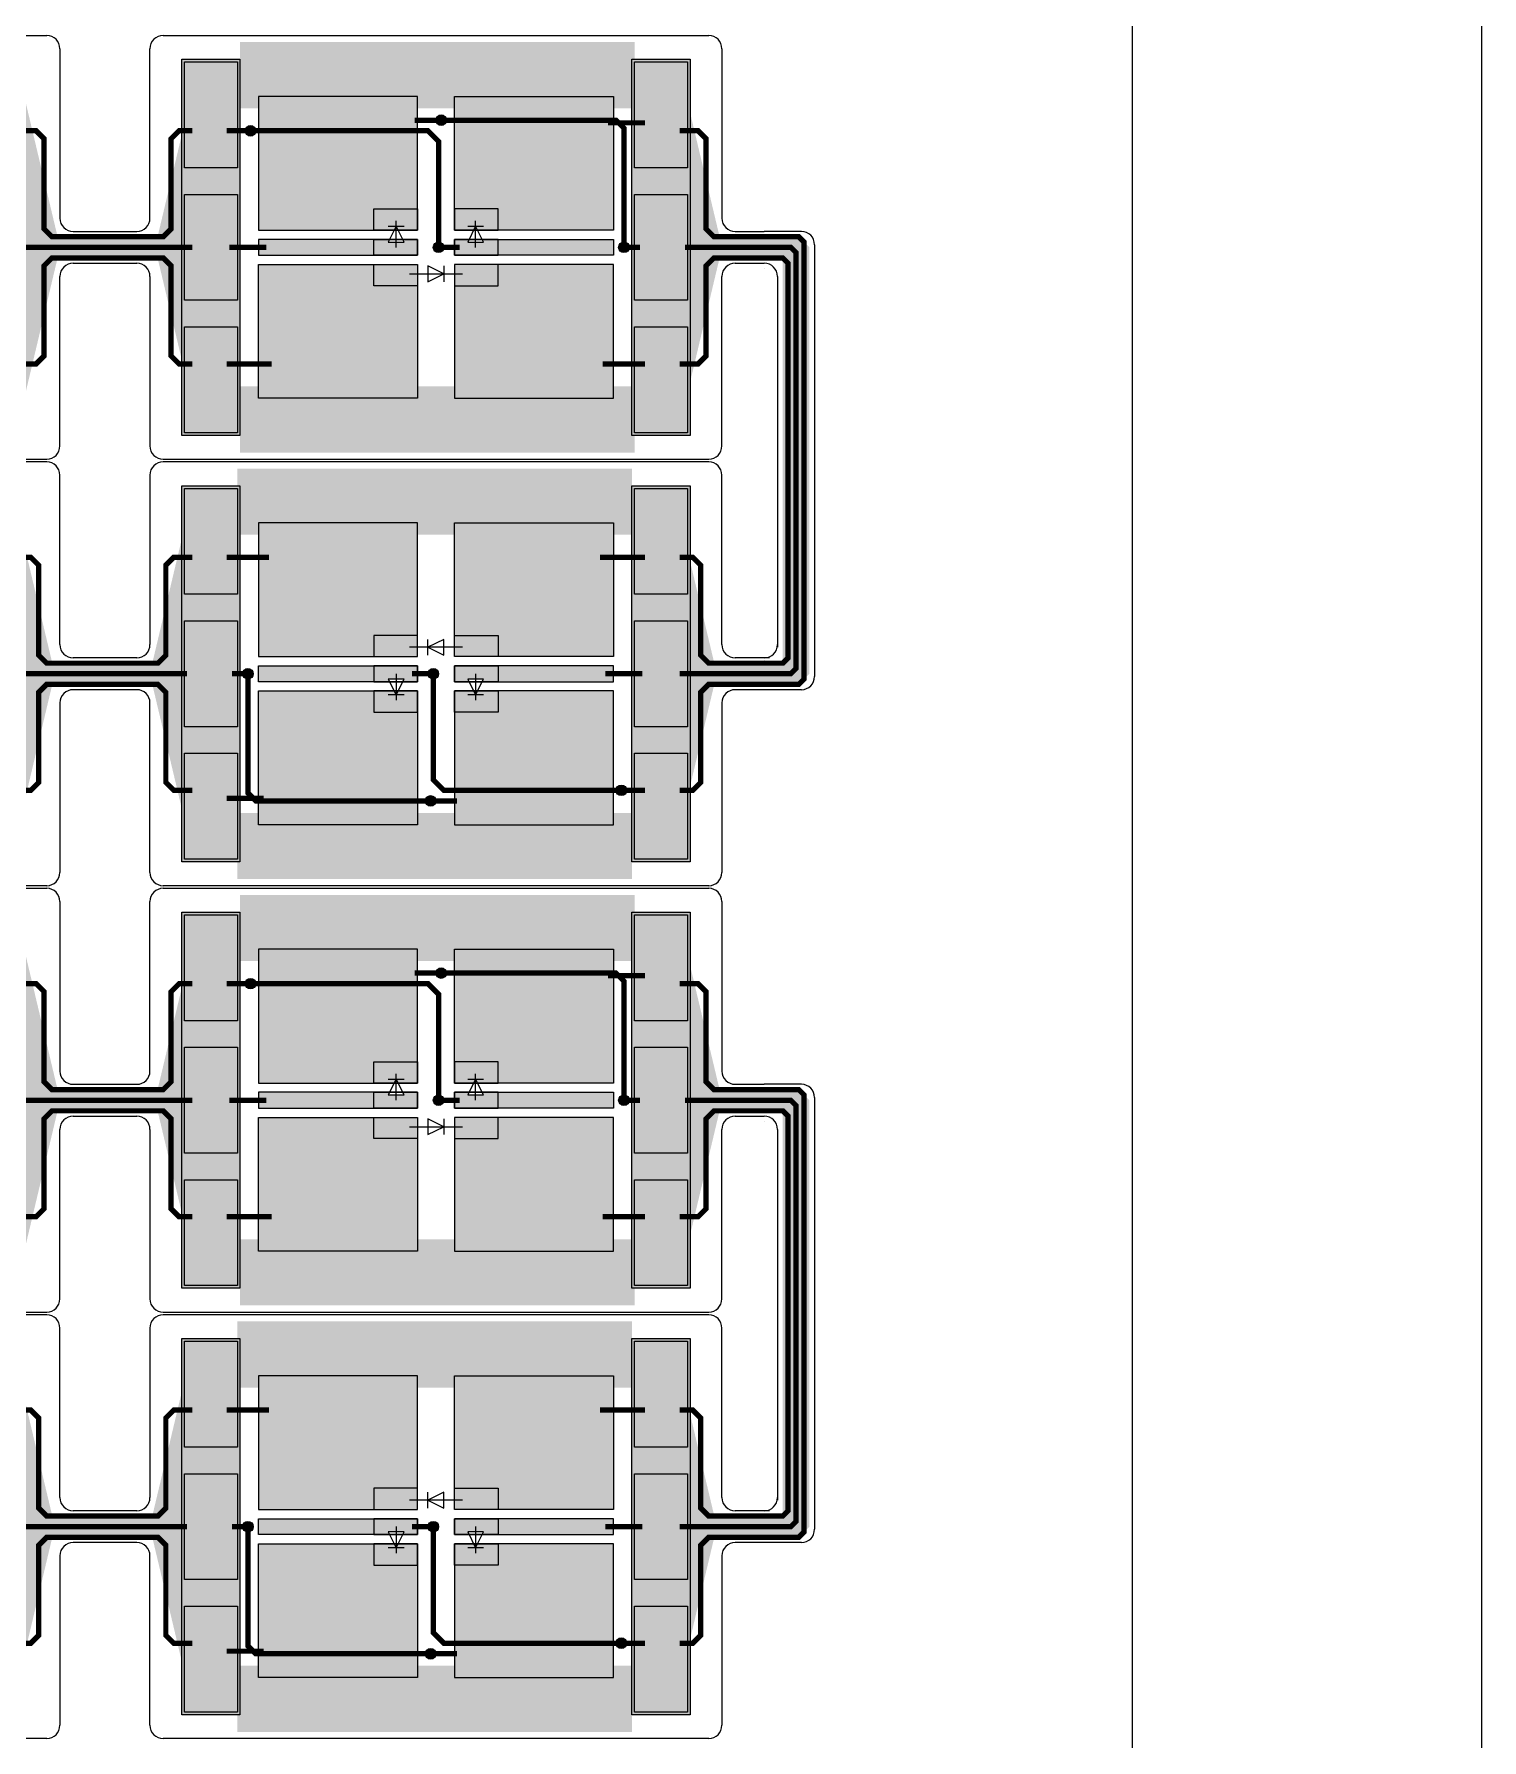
# Model space of a CAD drawing. Extents: x 1822 to 2392, y 725 to 1125.
# Drawn here: x 2337.5 to 2392.2, y 933.8 to 998.2 of the extents above; entities that cross this region are included whole.
import ezdxf

# ---------------------------------------------------------------- set-up
doc = ezdxf.new("R2010")
doc.units = 0
doc.header["$LTSCALE"] = 0.2
doc.layers.get('0').update_dxf_attribs({"linetype": 'CONTINUOUS'})
for name, color, linetype in [('BS', 1, 'CONTINUOUS'), ('Durchsteiger', 3, 'CONTINUOUS'), ('LED', 7, 'CONTINUOUS'), ('LS', 5, 'CONTINUOUS'), ('Rand', 6, 'CONTINUOUS')]:
    doc.layers.add(name, color=color, linetype=linetype)

# ---------------------------------------------------------------- blocks, each defined once
blk = doc.blocks.new('A2Q')
blk.add_lwpolyline([(0, 0), (570, 0), (570, 400), (0, 400)], close=True)

msp = doc.modelspace()

# ---------------------------------------------------------------- hatches: boundary and pattern name
at = {"layer": 'BS'}
h = msp.add_hatch(color=256, dxfattribs=at)
h.paths.add_polyline_path([(2345.2, 997.1), (2343.2, 997.1), (2343.2, 993.1), (2345.2, 993.1)])
h.paths.add_polyline_path([(2345.2, 992.1), (2343.2, 992.1), (2343.2, 988.1), (2345.2, 988.1)])
h.paths.add_polyline_path([(2345.2, 987.1), (2343.2, 987.1), (2343.2, 983.1), (2345.2, 983.1)])
h = msp.add_hatch(color=256, dxfattribs=at)
h.paths.add_polyline_path([(2362.2, 997.1), (2360.2, 997.1), (2360.2, 993.1), (2362.2, 993.1)])
h.paths.add_polyline_path([(2362.2, 992.1), (2360.2, 992.1), (2360.2, 988.1), (2362.2, 988.1)])
h.paths.add_polyline_path([(2362.2, 987.1), (2360.2, 987.1), (2360.2, 983.1), (2362.2, 983.1)])
h = msp.add_hatch(color=256, dxfattribs=at)
h.paths.add_polyline_path([(2346, 995.8), (2346, 990.75), (2350.35, 990.75), (2350.35, 991.55), (2352, 991.55), (2352, 995.8)])
h.paths.add_polyline_path([(2346, 990.4), (2346, 989.8), (2350.35, 989.8), (2350.35, 990.4)])
h.paths.add_polyline_path([(2346, 989.45), (2346, 984.4), (2352, 984.4), (2352, 988.65), (2350.35, 988.65), (2350.35, 989.45)])
h.paths.add_polyline_path([(2355.05, 989.45), (2355.05, 988.65), (2353.4, 988.65), (2353.4, 984.4), (2359.4, 984.4), (2359.4, 989.45)])
h.paths.add_polyline_path([(2355.05, 990.4), (2355.05, 989.8), (2359.4, 989.8), (2359.4, 990.4)])
h.paths.add_polyline_path([(2353.4, 995.8), (2353.4, 991.55), (2355.05, 991.55), (2355.05, 990.75), (2359.4, 990.75), (2359.4, 995.8)])
h.paths.add_polyline_path([(2353.4, 991.55), (2353.4, 990.75), (2354.125, 990.75), (2354.2, 990.9), (2354.275, 990.75), (2355.05, 990.75), (2355.05, 991.55)], flags=17)
h.paths.add_polyline_path([(2353.4, 990.4), (2353.4, 989.8), (2355.05, 989.8), (2355.05, 990.4), (2354.45, 990.4), (2354.5, 990.3), (2353.9, 990.3), (2353.95, 990.4)])
h.paths.add_polyline_path([(2353.4, 989.45), (2353.4, 988.65), (2355.05, 988.65), (2355.05, 989.45)], flags=17)
h.paths.add_polyline_path([(2350.35, 989.45), (2350.35, 988.65), (2352, 988.65), (2352, 989.45)], flags=16)
h.paths.add_polyline_path([(2350.35, 990.4), (2350.35, 989.8), (2352, 989.8), (2352, 990.4), (2351.45, 990.4), (2351.5, 990.3), (2350.9, 990.3), (2350.95, 990.4)])
h.paths.add_polyline_path([(2350.35, 991.55), (2350.35, 990.75), (2351.125, 990.75), (2351.2, 990.9), (2351.275, 990.75), (2352, 990.75), (2352, 991.55)], flags=17)
h = msp.add_hatch(color=256, dxfattribs=at)
h.paths.add_polyline_path([(2343.2, 967), (2345.2, 967), (2345.2, 971), (2343.2, 971)])
h.paths.add_polyline_path([(2343.2, 972), (2345.2, 972), (2345.2, 976), (2343.2, 976)])
h.paths.add_polyline_path([(2343.2, 977), (2345.2, 977), (2345.2, 981), (2343.2, 981)])
h = msp.add_hatch(color=256, dxfattribs=at)
h.paths.add_polyline_path([(2360.2, 967), (2362.2, 967), (2362.2, 971), (2360.2, 971)])
h.paths.add_polyline_path([(2360.2, 972), (2362.2, 972), (2362.2, 976), (2360.2, 976)])
h.paths.add_polyline_path([(2360.2, 977), (2362.2, 977), (2362.2, 981), (2360.2, 981)])
h = msp.add_hatch(color=256, dxfattribs=at)
h.paths.add_polyline_path([(2359.4, 968.3), (2359.4, 973.35), (2355.05, 973.35), (2355.05, 972.55), (2353.4, 972.55), (2353.4, 968.3)])
h.paths.add_polyline_path([(2359.4, 973.7), (2359.4, 974.3), (2355.05, 974.3), (2355.05, 973.7)])
h.paths.add_polyline_path([(2359.4, 974.65), (2359.4, 979.7), (2353.4, 979.7), (2353.4, 975.45), (2355.05, 975.45), (2355.05, 974.65)])
h.paths.add_polyline_path([(2350.35, 974.65), (2350.35, 975.45), (2352, 975.45), (2352, 979.7), (2346, 979.7), (2346, 974.65)])
h.paths.add_polyline_path([(2350.35, 973.7), (2350.35, 974.3), (2346, 974.3), (2346, 973.7)])
h.paths.add_polyline_path([(2352, 968.3), (2352, 972.55), (2350.35, 972.55), (2350.35, 973.35), (2346, 973.35), (2346, 968.3)])
h.paths.add_polyline_path([(2352, 972.55), (2352, 973.35), (2351.275, 973.35), (2351.2, 973.2), (2351.125, 973.35), (2350.35, 973.35), (2350.35, 972.55)], flags=17)
h.paths.add_polyline_path([(2352, 973.7), (2352, 974.3), (2350.35, 974.3), (2350.35, 973.7), (2350.95, 973.7), (2350.9, 973.8), (2351.5, 973.8), (2351.45, 973.7)])
h.paths.add_polyline_path([(2352, 974.65), (2352, 975.45), (2350.35, 975.45), (2350.35, 974.65)], flags=17)
h.paths.add_polyline_path([(2355.05, 974.65), (2355.05, 975.45), (2353.4, 975.45), (2353.4, 974.65)], flags=16)
h.paths.add_polyline_path([(2355.05, 973.7), (2355.05, 974.3), (2353.4, 974.3), (2353.4, 973.7), (2353.95, 973.7), (2353.9, 973.8), (2354.5, 973.8), (2354.45, 973.7)])
h.paths.add_polyline_path([(2355.05, 972.55), (2355.05, 973.35), (2354.275, 973.35), (2354.2, 973.2), (2354.125, 973.35), (2353.4, 973.35), (2353.4, 972.55)], flags=17)
h = msp.add_hatch(color=256, dxfattribs=at)
h.paths.add_polyline_path([(2345.2, 964.9), (2343.2, 964.9), (2343.2, 960.9), (2345.2, 960.9)])
h.paths.add_polyline_path([(2345.2, 959.9), (2343.2, 959.9), (2343.2, 955.9), (2345.2, 955.9)])
h.paths.add_polyline_path([(2345.2, 954.9), (2343.2, 954.9), (2343.2, 950.9), (2345.2, 950.9)])
h = msp.add_hatch(color=256, dxfattribs=at)
h.paths.add_polyline_path([(2362.2, 964.9), (2360.2, 964.9), (2360.2, 960.9), (2362.2, 960.9)])
h.paths.add_polyline_path([(2362.2, 959.9), (2360.2, 959.9), (2360.2, 955.9), (2362.2, 955.9)])
h.paths.add_polyline_path([(2362.2, 954.9), (2360.2, 954.9), (2360.2, 950.9), (2362.2, 950.9)])
h = msp.add_hatch(color=256, dxfattribs=at)
h.paths.add_polyline_path([(2346, 963.6), (2346, 958.55), (2350.35, 958.55), (2350.35, 959.35), (2352, 959.35), (2352, 963.6)])
h.paths.add_polyline_path([(2346, 958.2), (2346, 957.6), (2350.35, 957.6), (2350.35, 958.2)])
h.paths.add_polyline_path([(2346, 957.25), (2346, 952.2), (2352, 952.2), (2352, 956.45), (2350.35, 956.45), (2350.35, 957.25)])
h.paths.add_polyline_path([(2355.05, 957.25), (2355.05, 956.45), (2353.4, 956.45), (2353.4, 952.2), (2359.4, 952.2), (2359.4, 957.25)])
h.paths.add_polyline_path([(2355.05, 958.2), (2355.05, 957.6), (2359.4, 957.6), (2359.4, 958.2)])
h.paths.add_polyline_path([(2353.4, 963.6), (2353.4, 959.35), (2355.05, 959.35), (2355.05, 958.55), (2359.4, 958.55), (2359.4, 963.6)])
h.paths.add_polyline_path([(2353.4, 959.35), (2353.4, 958.55), (2354.125, 958.55), (2354.2, 958.7), (2354.275, 958.55), (2355.05, 958.55), (2355.05, 959.35)], flags=17)
h.paths.add_polyline_path([(2353.4, 958.2), (2353.4, 957.6), (2355.05, 957.6), (2355.05, 958.2), (2354.45, 958.2), (2354.5, 958.1), (2353.9, 958.1), (2353.95, 958.2)])
h.paths.add_polyline_path([(2353.4, 957.25), (2353.4, 956.45), (2355.05, 956.45), (2355.05, 957.25)], flags=17)
h.paths.add_polyline_path([(2350.35, 957.25), (2350.35, 956.45), (2352, 956.45), (2352, 957.25)], flags=16)
h.paths.add_polyline_path([(2350.35, 958.2), (2350.35, 957.6), (2352, 957.6), (2352, 958.2), (2351.45, 958.2), (2351.5, 958.1), (2350.9, 958.1), (2350.95, 958.2)])
h.paths.add_polyline_path([(2350.35, 959.35), (2350.35, 958.55), (2351.125, 958.55), (2351.2, 958.7), (2351.275, 958.55), (2352, 958.55), (2352, 959.35)], flags=17)
h = msp.add_hatch(color=256, dxfattribs=at)
h.paths.add_polyline_path([(2343.2, 934.8), (2345.2, 934.8), (2345.2, 938.8), (2343.2, 938.8)])
h.paths.add_polyline_path([(2343.2, 939.8), (2345.2, 939.8), (2345.2, 943.8), (2343.2, 943.8)])
h.paths.add_polyline_path([(2343.2, 944.8), (2345.2, 944.8), (2345.2, 948.8), (2343.2, 948.8)])
h = msp.add_hatch(color=256, dxfattribs=at)
h.paths.add_polyline_path([(2360.2, 934.8), (2362.2, 934.8), (2362.2, 938.8), (2360.2, 938.8)])
h.paths.add_polyline_path([(2360.2, 939.8), (2362.2, 939.8), (2362.2, 943.8), (2360.2, 943.8)])
h.paths.add_polyline_path([(2360.2, 944.8), (2362.2, 944.8), (2362.2, 948.8), (2360.2, 948.8)])
h = msp.add_hatch(color=256, dxfattribs=at)
h.paths.add_polyline_path([(2359.4, 936.1), (2359.4, 941.15), (2355.05, 941.15), (2355.05, 940.35), (2353.4, 940.35), (2353.4, 936.1)])
h.paths.add_polyline_path([(2359.4, 941.5), (2359.4, 942.1), (2355.05, 942.1), (2355.05, 941.5)])
h.paths.add_polyline_path([(2359.4, 942.45), (2359.4, 947.5), (2353.4, 947.5), (2353.4, 943.25), (2355.05, 943.25), (2355.05, 942.45)])
h.paths.add_polyline_path([(2350.35, 942.45), (2350.35, 943.25), (2352, 943.25), (2352, 947.5), (2346, 947.5), (2346, 942.45)])
h.paths.add_polyline_path([(2350.35, 941.5), (2350.35, 942.1), (2346, 942.1), (2346, 941.5)])
h.paths.add_polyline_path([(2352, 936.1), (2352, 940.35), (2350.35, 940.35), (2350.35, 941.15), (2346, 941.15), (2346, 936.1)])
h.paths.add_polyline_path([(2352, 940.35), (2352, 941.15), (2351.275, 941.15), (2351.2, 941), (2351.125, 941.15), (2350.35, 941.15), (2350.35, 940.35)], flags=17)
h.paths.add_polyline_path([(2352, 941.5), (2352, 942.1), (2350.35, 942.1), (2350.35, 941.5), (2350.95, 941.5), (2350.9, 941.6), (2351.5, 941.6), (2351.45, 941.5)])
h.paths.add_polyline_path([(2352, 942.45), (2352, 943.25), (2350.35, 943.25), (2350.35, 942.45)], flags=17)
h.paths.add_polyline_path([(2355.05, 942.45), (2355.05, 943.25), (2353.4, 943.25), (2353.4, 942.45)], flags=16)
h.paths.add_polyline_path([(2355.05, 941.5), (2355.05, 942.1), (2353.4, 942.1), (2353.4, 941.5), (2353.95, 941.5), (2353.9, 941.6), (2354.5, 941.6), (2354.45, 941.5)])
h.paths.add_polyline_path([(2355.05, 940.35), (2355.05, 941.15), (2354.275, 941.15), (2354.2, 941), (2354.125, 941.15), (2353.4, 941.15), (2353.4, 940.35)], flags=17)
at = {"layer": 'Durchsteiger'}
for points in [[(2352.9, 995.1, 1), (2352.9, 994.7, 1)], [(2345.7, 994.7, 1), (2345.7, 994.3, 1)], [(2352.8, 990.3, 1), (2352.8, 989.9, 1)], [(2359.8, 990.3, 1), (2359.8, 989.9, 1)], [(2345.6, 973.8, 1), (2345.6, 974.2, 1)], [(2352.6, 973.8, 1), (2352.6, 974.2, 1)], [(2352.5, 969, 1), (2352.5, 969.4, 1)], [(2359.7, 969.4, 1), (2359.7, 969.8, 1)], [(2352.9, 962.9, 1), (2352.9, 962.5, 1)], [(2345.7, 962.5, 1), (2345.7, 962.1, 1)], [(2352.8, 958.1, 1), (2352.8, 957.7, 1)], [(2359.8, 958.1, 1), (2359.8, 957.7, 1)], [(2345.6, 941.6, 1), (2345.6, 942, 1)], [(2352.6, 941.6, 1), (2352.6, 942, 1)], [(2352.5, 936.8, 1), (2352.5, 937.2, 1)], [(2359.7, 937.2, 1), (2359.7, 937.6, 1)]]:
    msp.add_hatch(color=256, dxfattribs=at).paths.add_polyline_path(points)
at = {"layer": 'LS'}
for points in [[(2345.3, 997.2), (2343.1, 997.2), (2343.1, 983), (2345.3, 983)], [(2362.3, 997.2), (2360.1, 997.2), (2360.1, 983), (2362.3, 983)], [(2345.3, 981.1), (2343.1, 981.1), (2343.1, 966.9), (2345.3, 966.9)], [(2362.3, 981.1), (2360.1, 981.1), (2360.1, 966.9), (2362.3, 966.9)], [(2345.3, 965), (2343.1, 965), (2343.1, 950.8), (2345.3, 950.8)], [(2362.3, 965), (2360.1, 965), (2360.1, 950.8), (2362.3, 950.8)], [(2345.3, 948.9), (2343.1, 948.9), (2343.1, 934.7), (2345.3, 934.7)], [(2362.3, 948.9), (2360.1, 948.9), (2360.1, 934.7), (2362.3, 934.7)]]:
    msp.add_hatch(color=256, dxfattribs=at).paths.add_polyline_path(points)

# ---------------------------------------------------------------- linework, layer by layer
at = {"layer": 'BS'}
for p, q in [((2352.6, 990.1), (2352.8, 990.1)), ((2352.7, 990), (2352.7, 990.2)), ((2352.8, 974), (2352.6, 974)), ((2352.7, 974.1), (2352.7, 973.9)), ((2352.6, 957.9), (2352.8, 957.9)), ((2352.7, 957.8), (2352.7, 958)), ((2352.8, 941.8), (2352.6, 941.8)), ((2352.7, 941.9), (2352.7, 941.7))]:
    msp.add_line(p, q, dxfattribs=at)
for points in [[(2343.2, 993.1), (2343.2, 997.1), (2345.2, 997.1), (2345.2, 993.1)], [(2360.2, 993.1), (2360.2, 997.1), (2362.2, 997.1), (2362.2, 993.1)], [(2352, 990.75), (2352, 995.8), (2346, 995.8), (2346, 990.75)], [(2353.4, 990.75), (2353.4, 995.8), (2359.4, 995.8), (2359.4, 990.75)], [(2343.2, 988.1), (2343.2, 992.1), (2345.2, 992.1), (2345.2, 988.1)], [(2360.2, 988.1), (2360.2, 992.1), (2362.2, 992.1), (2362.2, 988.1)], [(2350.35, 990.75), (2350.35, 991.55), (2352, 991.55), (2352, 990.75)], [(2355.05, 990.75), (2355.05, 991.55), (2353.4, 991.55), (2353.4, 990.75)], [(2352, 989.8), (2352, 990.4), (2346, 990.4), (2346, 989.8)], [(2350.35, 989.8), (2350.35, 990.4), (2352, 990.4), (2352, 989.8)], [(2355.05, 989.8), (2355.05, 990.4), (2353.4, 990.4), (2353.4, 989.8)], [(2353.4, 989.8), (2353.4, 990.4), (2359.4, 990.4), (2359.4, 989.8)], [(2352, 989.45), (2352, 984.4), (2346, 984.4), (2346, 989.45)], [(2350.35, 988.65), (2350.35, 989.45), (2352, 989.45), (2352, 988.65)], [(2355.05, 988.65), (2355.05, 989.45), (2353.4, 989.45), (2353.4, 988.65)], [(2353.4, 989.45), (2353.4, 984.4), (2359.4, 984.4), (2359.4, 989.45)], [(2343.2, 983.1), (2343.2, 987.1), (2345.2, 987.1), (2345.2, 983.1)], [(2360.2, 983.1), (2360.2, 987.1), (2362.2, 987.1), (2362.2, 983.1)], [(2345.2, 981), (2345.2, 977), (2343.2, 977), (2343.2, 981)], [(2362.2, 981), (2362.2, 977), (2360.2, 977), (2360.2, 981)], [(2352, 974.65), (2352, 979.7), (2346, 979.7), (2346, 974.65)], [(2353.4, 974.65), (2353.4, 979.7), (2359.4, 979.7), (2359.4, 974.65)], [(2345.2, 976), (2345.2, 972), (2343.2, 972), (2343.2, 976)], [(2362.2, 976), (2362.2, 972), (2360.2, 972), (2360.2, 976)], [(2350.35, 975.45), (2350.35, 974.65), (2352, 974.65), (2352, 975.45)], [(2355.05, 975.45), (2355.05, 974.65), (2353.4, 974.65), (2353.4, 975.45)], [(2352, 974.3), (2352, 973.7), (2346, 973.7), (2346, 974.3)], [(2350.35, 974.3), (2350.35, 973.7), (2352, 973.7), (2352, 974.3)], [(2355.05, 974.3), (2355.05, 973.7), (2353.4, 973.7), (2353.4, 974.3)], [(2353.4, 974.3), (2353.4, 973.7), (2359.4, 973.7), (2359.4, 974.3)], [(2352, 973.35), (2352, 968.3), (2346, 968.3), (2346, 973.35)], [(2350.35, 973.35), (2350.35, 972.55), (2352, 972.55), (2352, 973.35)], [(2355.05, 973.35), (2355.05, 972.55), (2353.4, 972.55), (2353.4, 973.35)], [(2353.4, 973.35), (2353.4, 968.3), (2359.4, 968.3), (2359.4, 973.35)], [(2345.2, 971), (2345.2, 967), (2343.2, 967), (2343.2, 971)], [(2362.2, 971), (2362.2, 967), (2360.2, 967), (2360.2, 971)], [(2343.2, 960.9), (2343.2, 964.9), (2345.2, 964.9), (2345.2, 960.9)], [(2360.2, 960.9), (2360.2, 964.9), (2362.2, 964.9), (2362.2, 960.9)], [(2352, 958.55), (2352, 963.6), (2346, 963.6), (2346, 958.55)], [(2353.4, 958.55), (2353.4, 963.6), (2359.4, 963.6), (2359.4, 958.55)], [(2343.2, 955.9), (2343.2, 959.9), (2345.2, 959.9), (2345.2, 955.9)], [(2360.2, 955.9), (2360.2, 959.9), (2362.2, 959.9), (2362.2, 955.9)], [(2350.35, 958.55), (2350.35, 959.35), (2352, 959.35), (2352, 958.55)], [(2355.05, 958.55), (2355.05, 959.35), (2353.4, 959.35), (2353.4, 958.55)], [(2352, 957.6), (2352, 958.2), (2346, 958.2), (2346, 957.6)], [(2350.35, 957.6), (2350.35, 958.2), (2352, 958.2), (2352, 957.6)], [(2355.05, 957.6), (2355.05, 958.2), (2353.4, 958.2), (2353.4, 957.6)], [(2353.4, 957.6), (2353.4, 958.2), (2359.4, 958.2), (2359.4, 957.6)], [(2352, 957.25), (2352, 952.2), (2346, 952.2), (2346, 957.25)], [(2350.35, 956.45), (2350.35, 957.25), (2352, 957.25), (2352, 956.45)], [(2355.05, 956.45), (2355.05, 957.25), (2353.4, 957.25), (2353.4, 956.45)], [(2353.4, 957.25), (2353.4, 952.2), (2359.4, 952.2), (2359.4, 957.25)], [(2343.2, 950.9), (2343.2, 954.9), (2345.2, 954.9), (2345.2, 950.9)], [(2360.2, 950.9), (2360.2, 954.9), (2362.2, 954.9), (2362.2, 950.9)], [(2345.2, 948.8), (2345.2, 944.8), (2343.2, 944.8), (2343.2, 948.8)], [(2362.2, 948.8), (2362.2, 944.8), (2360.2, 944.8), (2360.2, 948.8)], [(2352, 942.45), (2352, 947.5), (2346, 947.5), (2346, 942.45)], [(2353.4, 942.45), (2353.4, 947.5), (2359.4, 947.5), (2359.4, 942.45)], [(2345.2, 943.8), (2345.2, 939.8), (2343.2, 939.8), (2343.2, 943.8)], [(2362.2, 943.8), (2362.2, 939.8), (2360.2, 939.8), (2360.2, 943.8)], [(2350.35, 943.25), (2350.35, 942.45), (2352, 942.45), (2352, 943.25)], [(2355.05, 943.25), (2355.05, 942.45), (2353.4, 942.45), (2353.4, 943.25)], [(2352, 942.1), (2352, 941.5), (2346, 941.5), (2346, 942.1)], [(2350.35, 942.1), (2350.35, 941.5), (2352, 941.5), (2352, 942.1)], [(2355.05, 942.1), (2355.05, 941.5), (2353.4, 941.5), (2353.4, 942.1)], [(2353.4, 942.1), (2353.4, 941.5), (2359.4, 941.5), (2359.4, 942.1)], [(2352, 941.15), (2352, 936.1), (2346, 936.1), (2346, 941.15)], [(2350.35, 941.15), (2350.35, 940.35), (2352, 940.35), (2352, 941.15)], [(2355.05, 941.15), (2355.05, 940.35), (2353.4, 940.35), (2353.4, 941.15)], [(2353.4, 941.15), (2353.4, 936.1), (2359.4, 936.1), (2359.4, 941.15)], [(2345.2, 938.8), (2345.2, 934.8), (2343.2, 934.8), (2343.2, 938.8)], [(2362.2, 938.8), (2362.2, 934.8), (2360.2, 934.8), (2360.2, 938.8)]]:
    msp.add_lwpolyline(points, close=True, dxfattribs=at)
at = {"layer": 'BS', "const_width": 0.2}
for points in [[(2351.9, 994.9), (2352.8, 994.9)], [(2336.9, 994.5), (2337.6, 994.5), (2337.9, 994.2), (2337.9, 990.8), (2338.2, 990.5), (2340.1, 990.5)], [(2340.1, 990.5), (2342.4, 990.5), (2342.7, 990.8), (2342.7, 994.2), (2343, 994.5), (2343.5, 994.5)], [(2345.6, 994.5), (2344.8, 994.5)], [(2359.2, 994.8), (2360.6, 994.8)], [(2361.9, 994.5), (2362.6, 994.5), (2362.9, 994.2), (2362.9, 990.8), (2363.2, 990.5), (2365.1, 990.5)], [(2365.1, 990.5), (2366.4, 990.5), (2366.6, 990.3), (2366.6, 973.8), (2366.4, 973.6), (2365.1, 973.6)], [(2337.1, 990.1), (2340.1, 990.1)], [(2340.1, 990.1), (2343.5, 990.1)], [(2344.9, 990.1), (2346.3, 990.1)], [(2352.9, 990.1), (2353.6, 990.1)], [(2359.9, 990.1), (2360.4, 990.1)], [(2362.1, 990.1), (2365.1, 990.1)], [(2365.1, 990.1), (2366.1, 990.1), (2366.3, 989.9), (2366.3, 974.2), (2366.1, 974), (2365.1, 974)], [(2336.9, 985.7), (2337.6, 985.7), (2337.9, 986), (2337.9, 989.4), (2338.2, 989.7), (2340.1, 989.7)], [(2340.1, 989.7), (2342.4, 989.7), (2342.7, 989.4), (2342.7, 986), (2343, 985.7), (2343.5, 985.7)], [(2361.9, 985.7), (2362.6, 985.7), (2362.9, 986), (2362.9, 989.4), (2363.2, 989.7), (2365.1, 989.7)], [(2365.1, 989.7), (2365.8, 989.7), (2366, 989.5), (2366, 974.6), (2365.8, 974.4), (2365.1, 974.4)], [(2344.8, 985.7), (2346.5, 985.7)], [(2359, 985.7), (2360.6, 985.7)], [(2340.3, 974.4), (2338, 974.4), (2337.7, 974.7), (2337.7, 978.1), (2337.4, 978.4), (2336.9, 978.4)], [(2343.5, 978.4), (2342.8, 978.4), (2342.5, 978.1), (2342.5, 974.7), (2342.2, 974.4), (2340.3, 974.4)], [(2346.4, 978.4), (2344.8, 978.4)], [(2360.6, 978.4), (2358.9, 978.4)], [(2365.3, 974.4), (2363, 974.4), (2362.7, 974.7), (2362.7, 978.1), (2362.4, 978.4), (2361.9, 978.4)], [(2340.3, 974), (2336.9, 974)], [(2343.3, 974), (2340.3, 974)], [(2345.5, 974), (2345, 974)], [(2352.5, 974), (2351.8, 974)], [(2360.5, 974), (2359.1, 974)], [(2365.3, 974), (2361.9, 974)], [(2340.3, 973.6), (2338, 973.6), (2337.7, 973.3), (2337.7, 969.9), (2337.4, 969.6), (2336.9, 969.6)], [(2343.5, 969.6), (2342.8, 969.6), (2342.5, 969.9), (2342.5, 973.3), (2342.2, 973.6), (2340.3, 973.6)], [(2365.3, 973.6), (2363, 973.6), (2362.7, 973.3), (2362.7, 969.9), (2362.4, 969.6), (2361.9, 969.6)], [(2346.2, 969.3), (2344.8, 969.3)], [(2353.5, 969.2), (2352.6, 969.2)], [(2359.8, 969.6), (2360.6, 969.6)], [(2351.9, 962.7), (2352.8, 962.7)], [(2336.9, 962.3), (2337.6, 962.3), (2337.9, 962), (2337.9, 958.6), (2338.2, 958.3), (2340.1, 958.3)], [(2340.1, 958.3), (2342.4, 958.3), (2342.7, 958.6), (2342.7, 962), (2343, 962.3), (2343.5, 962.3)], [(2345.6, 962.3), (2344.8, 962.3)], [(2359.2, 962.6), (2360.6, 962.6)], [(2361.9, 962.3), (2362.6, 962.3), (2362.9, 962), (2362.9, 958.6), (2363.2, 958.3), (2365.1, 958.3)], [(2365.1, 958.3), (2366.4, 958.3), (2366.6, 958.1), (2366.6, 941.6), (2366.4, 941.4), (2365.1, 941.4)], [(2337.1, 957.9), (2340.1, 957.9)], [(2340.1, 957.9), (2343.5, 957.9)], [(2344.9, 957.9), (2346.3, 957.9)], [(2352.9, 957.9), (2353.6, 957.9)], [(2359.9, 957.9), (2360.4, 957.9)], [(2362.1, 957.9), (2365.1, 957.9)], [(2365.1, 957.9), (2366.1, 957.9), (2366.3, 957.7), (2366.3, 942), (2366.1, 941.8), (2365.1, 941.8)], [(2336.9, 953.5), (2337.6, 953.5), (2337.9, 953.8), (2337.9, 957.2), (2338.2, 957.5), (2340.1, 957.5)], [(2340.1, 957.5), (2342.4, 957.5), (2342.7, 957.2), (2342.7, 953.8), (2343, 953.5), (2343.5, 953.5)], [(2361.9, 953.5), (2362.6, 953.5), (2362.9, 953.8), (2362.9, 957.2), (2363.2, 957.5), (2365.1, 957.5)], [(2365.1, 957.5), (2365.8, 957.5), (2366, 957.3), (2366, 942.4), (2365.8, 942.2), (2365.1, 942.2)], [(2344.8, 953.5), (2346.5, 953.5)], [(2359, 953.5), (2360.6, 953.5)], [(2340.3, 942.2), (2338, 942.2), (2337.7, 942.5), (2337.7, 945.9), (2337.4, 946.2), (2336.9, 946.2)], [(2343.5, 946.2), (2342.8, 946.2), (2342.5, 945.9), (2342.5, 942.5), (2342.2, 942.2), (2340.3, 942.2)], [(2346.4, 946.2), (2344.8, 946.2)], [(2360.6, 946.2), (2358.9, 946.2)], [(2365.3, 942.2), (2363, 942.2), (2362.7, 942.5), (2362.7, 945.9), (2362.4, 946.2), (2361.9, 946.2)], [(2340.3, 941.8), (2336.9, 941.8)], [(2343.3, 941.8), (2340.3, 941.8)], [(2345.5, 941.8), (2345, 941.8)], [(2352.5, 941.8), (2351.8, 941.8)], [(2360.5, 941.8), (2359.1, 941.8)], [(2365.3, 941.8), (2361.9, 941.8)], [(2340.3, 941.4), (2338, 941.4), (2337.7, 941.1), (2337.7, 937.7), (2337.4, 937.4), (2336.9, 937.4)], [(2343.5, 937.4), (2342.8, 937.4), (2342.5, 937.7), (2342.5, 941.1), (2342.2, 941.4), (2340.3, 941.4)], [(2365.3, 941.4), (2363, 941.4), (2362.7, 941.1), (2362.7, 937.7), (2362.4, 937.4), (2361.9, 937.4)], [(2346.2, 937.1), (2344.8, 937.1)], [(2353.5, 937), (2352.6, 937)], [(2359.8, 937.4), (2360.6, 937.4)]]:
    msp.add_lwpolyline(points, dxfattribs=at)
at = {"layer": 'Durchsteiger'}
for centre in [(2352.9, 994.9), (2345.7, 994.5), (2352.8, 990.1), (2359.8, 990.1), (2345.6, 974), (2352.6, 974), (2352.5, 969.2), (2359.7, 969.6), (2352.9, 962.7), (2345.7, 962.3), (2352.8, 957.9), (2359.8, 957.9), (2345.6, 941.8), (2352.6, 941.8), (2352.5, 937), (2359.7, 937.4)]:
    msp.add_circle(centre, 0.2, dxfattribs=at)
at = {"layer": 'LED'}
for p, q in [((2351.2, 990.9), (2350.9, 990.3)), ((2350.9, 990.9), (2351.5, 990.9)), ((2351.2, 990.1), (2351.2, 991.1)), ((2351.5, 990.3), (2351.2, 990.9)), ((2354.2, 990.9), (2353.9, 990.3)), ((2353.9, 990.9), (2354.5, 990.9)), ((2354.2, 990.1), (2354.2, 991.1)), ((2354.5, 990.3), (2354.2, 990.9)), ((2350.9, 990.3), (2351.5, 990.3)), ((2353.9, 990.3), (2354.5, 990.3)), ((2352.4, 989.4), (2352.4, 988.8)), ((2353, 989.1), (2352.4, 989.4)), ((2353, 989.4), (2353, 988.8)), ((2351.7, 989.1), (2353.7, 989.1)), ((2352.4, 988.8), (2353, 989.1)), ((2353, 975.3), (2352.4, 975)), ((2352.4, 974.7), (2352.4, 975.3)), ((2353, 974.7), (2353, 975.3)), ((2353.7, 975), (2351.7, 975)), ((2352.4, 975), (2353, 974.7)), ((2351.5, 973.8), (2350.9, 973.8)), ((2350.9, 973.8), (2351.2, 973.2)), ((2351.2, 974), (2351.2, 973)), ((2351.2, 973.2), (2351.5, 973.8)), ((2354.5, 973.8), (2353.9, 973.8)), ((2353.9, 973.8), (2354.2, 973.2)), ((2354.2, 974), (2354.2, 973)), ((2354.2, 973.2), (2354.5, 973.8)), ((2351.5, 973.2), (2350.9, 973.2)), ((2354.5, 973.2), (2353.9, 973.2)), ((2351.2, 958.7), (2350.9, 958.1)), ((2350.9, 958.7), (2351.5, 958.7)), ((2351.2, 957.9), (2351.2, 958.9)), ((2351.5, 958.1), (2351.2, 958.7)), ((2354.2, 958.7), (2353.9, 958.1)), ((2353.9, 958.7), (2354.5, 958.7)), ((2354.2, 957.9), (2354.2, 958.9)), ((2354.5, 958.1), (2354.2, 958.7)), ((2350.9, 958.1), (2351.5, 958.1)), ((2353.9, 958.1), (2354.5, 958.1)), ((2352.4, 957.2), (2352.4, 956.6)), ((2353, 956.9), (2352.4, 957.2)), ((2353, 957.2), (2353, 956.6)), ((2351.7, 956.9), (2353.7, 956.9)), ((2352.4, 956.6), (2353, 956.9)), ((2353, 943.1), (2352.4, 942.8)), ((2352.4, 942.5), (2352.4, 943.1)), ((2353, 942.5), (2353, 943.1)), ((2353.7, 942.8), (2351.7, 942.8)), ((2352.4, 942.8), (2353, 942.5)), ((2351.5, 941.6), (2350.9, 941.6)), ((2350.9, 941.6), (2351.2, 941)), ((2351.2, 941.8), (2351.2, 940.8)), ((2351.2, 941), (2351.5, 941.6)), ((2354.5, 941.6), (2353.9, 941.6)), ((2353.9, 941.6), (2354.2, 941)), ((2354.2, 941.8), (2354.2, 940.8)), ((2354.2, 941), (2354.5, 941.6)), ((2351.5, 941), (2350.9, 941)), ((2354.5, 941), (2353.9, 941))]:
    msp.add_line(p, q, dxfattribs=at)
at = {"layer": 'LS'}
for points in [[(2338.4, 990.1, 0.9, 11, 0), (2337.2, 990.1, 15, 15, 0)], [(2342.2, 990.1, 0.9, 11, 0), (2343.4, 990.1, 15, 15, 0)], [(2363.4, 990.1, 0.9, 11, 0), (2362.2, 990.1, 15, 15, 0)], [(2338.2, 974, 0.9, 11, 0), (2337, 974, 15, 15, 0)], [(2342, 974, 0.9, 11, 0), (2343.2, 974, 15, 15, 0)], [(2363.2, 974, 0.9, 11, 0), (2362, 974, 15, 15, 0)], [(2338.4, 957.9, 0.9, 11, 0), (2337.2, 957.9, 15, 15, 0)], [(2342.2, 957.9, 0.9, 11, 0), (2343.4, 957.9, 15, 15, 0)], [(2363.4, 957.9, 0.9, 11, 0), (2362.2, 957.9, 15, 15, 0)], [(2338.2, 941.8, 0.9, 11, 0), (2337, 941.8, 15, 15, 0)], [(2342, 941.8, 0.9, 11, 0), (2343.2, 941.8, 15, 15, 0)], [(2363.2, 941.8, 0.9, 11, 0), (2362, 941.8, 15, 15, 0)]]:
    msp.add_lwpolyline(points, format="xyseb", dxfattribs=at)
for points, const_width in [([(2345.3, 996.6), (2360.2, 996.6)], 2.5), ([(2353, 994.9), (2359.5, 994.9), (2359.8, 994.6), (2359.8, 990.4), (2359.8, 990.2)], 0.2), ([(2345.8, 994.5), (2347.9, 994.5), (2352.4, 994.5), (2352.8, 994.1), (2352.8, 990.2)], 0.2), ([(2338.4, 990.1), (2340.1, 990.1)], 0.9), ([(2340.1, 990.1), (2342.2, 990.1)], 0.9), ([(2363.4, 990.1), (2365.1, 990.1)], 0.9), ([(2365.1, 990.1), (2366.1, 990.1), (2366.3, 989.9), (2366.3, 974.2), (2366.1, 974), (2365.1, 974)], 1), ([(2345.3, 983.6), (2360.2, 983.6)], 2.5), ([(2360.1, 980.5), (2345.2, 980.5)], 2.5), ([(2340.3, 974), (2338.2, 974)], 0.9), ([(2342, 974), (2340.3, 974)], 0.9), ([(2365.3, 974), (2363.2, 974)], 0.9), ([(2352.4, 969.2), (2345.9, 969.2), (2345.6, 969.5), (2345.6, 973.7), (2345.6, 973.9)], 0.2), ([(2359.6, 969.6), (2357.5, 969.6), (2353, 969.6), (2352.6, 970), (2352.6, 973.9)], 0.2), ([(2360.1, 967.5), (2345.2, 967.5)], 2.5), ([(2345.3, 964.4), (2360.2, 964.4)], 2.5), ([(2353, 962.7), (2359.5, 962.7), (2359.8, 962.4), (2359.8, 958.2), (2359.8, 958)], 0.2), ([(2345.8, 962.3), (2347.9, 962.3), (2352.4, 962.3), (2352.8, 961.9), (2352.8, 958)], 0.2), ([(2338.4, 957.9), (2340.1, 957.9)], 0.9), ([(2340.1, 957.9), (2342.2, 957.9)], 0.9), ([(2363.4, 957.9), (2365.1, 957.9)], 0.9), ([(2365.1, 957.9), (2366.1, 957.9), (2366.3, 957.7), (2366.3, 942), (2366.1, 941.8), (2365.1, 941.8)], 1), ([(2345.3, 951.4), (2360.2, 951.4)], 2.5), ([(2360.1, 948.3), (2345.2, 948.3)], 2.5), ([(2340.3, 941.8), (2338.2, 941.8)], 0.9), ([(2342, 941.8), (2340.3, 941.8)], 0.9), ([(2365.3, 941.8), (2363.2, 941.8)], 0.9), ([(2352.4, 937), (2345.9, 937), (2345.6, 937.3), (2345.6, 941.5), (2345.6, 941.7)], 0.2), ([(2359.6, 937.4), (2357.5, 937.4), (2353, 937.4), (2352.6, 937.8), (2352.6, 941.7)], 0.2), ([(2360.1, 935.3), (2345.2, 935.3)], 2.5)]:
    msp.add_lwpolyline(points, dxfattribs=dict(at, const_width=const_width))
for points in [[(2343.1, 983), (2343.1, 997.2), (2345.3, 997.2), (2345.3, 983)], [(2360.1, 983), (2360.1, 997.2), (2362.3, 997.2), (2362.3, 983)], [(2345.3, 981.1), (2345.3, 966.9), (2343.1, 966.9), (2343.1, 981.1)], [(2362.3, 981.1), (2362.3, 966.9), (2360.1, 966.9), (2360.1, 981.1)], [(2343.1, 950.8), (2343.1, 965), (2345.3, 965), (2345.3, 950.8)], [(2360.1, 950.8), (2360.1, 965), (2362.3, 965), (2362.3, 950.8)], [(2345.3, 948.9), (2345.3, 934.7), (2343.1, 934.7), (2343.1, 948.9)], [(2362.3, 948.9), (2362.3, 934.7), (2360.1, 934.7), (2360.1, 948.9)]]:
    msp.add_lwpolyline(points, close=True, dxfattribs=at)
at = {"layer": 'Rand'}
for p, q in [((2317.4, 998.1), (2338, 998.1)), ((2338.5, 997.6), (2338.5, 991.2)), ((2341.9, 991.2), (2341.9, 997.6)), ((2342.4, 998.1), (2363, 998.1)), ((2363.5, 997.6), (2363.5, 991.2)), ((2339, 990.7), (2340.1, 990.7)), ((2339, 990.7), (2340.1, 990.7)), ((2340.1, 990.7), (2341.4, 990.7)), ((2340.1, 990.7), (2341.4, 990.7)), ((2364, 990.7), (2365.1, 990.7)), ((2364, 990.7), (2365.1, 990.7)), ((2366.5, 990.7), (2365.1, 990.7)), ((2367, 990.2), (2367, 973.9)), ((2339, 989.5), (2340.1, 989.5)), ((2339, 989.5), (2340.1, 989.5)), ((2340.1, 989.5), (2341.4, 989.5)), ((2340.1, 989.5), (2341.4, 989.5)), ((2364, 989.5), (2365.1, 989.5)), ((2364, 989.5), (2365.1, 989.5)), ((2365.1, 989.3), (2365.1, 989.3)), ((2338.5, 982.6), (2338.5, 989)), ((2341.9, 989), (2341.9, 982.6)), ((2363.5, 982.6), (2363.5, 989)), ((2365.6, 989), (2365.6, 975)), ((2317.4, 982.1), (2338, 982.1)), ((2342.4, 982.1), (2363, 982.1)), ((2338, 982), (2317.4, 982)), ((2338.5, 975.1), (2338.5, 981.5)), ((2341.9, 981.5), (2341.9, 975.1)), ((2363, 982), (2342.4, 982)), ((2363.5, 975.1), (2363.5, 981.5)), ((2340.3, 974.6), (2339, 974.6)), ((2340.3, 974.6), (2339, 974.6)), ((2341.4, 974.6), (2340.3, 974.6)), ((2341.4, 974.6), (2340.3, 974.6)), ((2365.3, 974.6), (2364, 974.6)), ((2365.3, 974.6), (2364, 974.6)), ((2365.1, 974.5), (2365.1, 974.5)), ((2340.3, 973.4), (2339, 973.4)), ((2340.3, 973.4), (2339, 973.4)), ((2341.4, 973.4), (2340.3, 973.4)), ((2341.4, 973.4), (2340.3, 973.4)), ((2365.3, 973.4), (2364, 973.4)), ((2365.3, 973.4), (2364, 973.4)), ((2366.5, 973.4), (2365.1, 973.4)), ((2338.5, 972.9), (2338.5, 966.5)), ((2341.9, 966.5), (2341.9, 972.9)), ((2363.5, 972.9), (2363.5, 966.5)), ((2338, 966), (2317.4, 966)), ((2363, 966), (2342.4, 966)), ((2317.4, 965.9), (2338, 965.9)), ((2338.5, 965.4), (2338.5, 959)), ((2341.9, 959), (2341.9, 965.4)), ((2342.4, 965.9), (2363, 965.9)), ((2363.5, 965.4), (2363.5, 959)), ((2339, 958.5), (2340.1, 958.5)), ((2339, 958.5), (2340.1, 958.5)), ((2340.1, 958.5), (2341.4, 958.5)), ((2340.1, 958.5), (2341.4, 958.5)), ((2364, 958.5), (2365.1, 958.5)), ((2364, 958.5), (2365.1, 958.5)), ((2366.5, 958.5), (2365.1, 958.5)), ((2367, 958), (2367, 941.7)), ((2339, 957.3), (2340.1, 957.3)), ((2339, 957.3), (2340.1, 957.3)), ((2340.1, 957.3), (2341.4, 957.3)), ((2340.1, 957.3), (2341.4, 957.3)), ((2364, 957.3), (2365.1, 957.3)), ((2364, 957.3), (2365.1, 957.3)), ((2365.1, 957.1), (2365.1, 957.1)), ((2338.5, 950.4), (2338.5, 956.8)), ((2341.9, 956.8), (2341.9, 950.4)), ((2363.5, 950.4), (2363.5, 956.8)), ((2365.6, 956.8), (2365.6, 942.8)), ((2317.4, 949.9), (2338, 949.9)), ((2342.4, 949.9), (2363, 949.9)), ((2338, 949.8), (2317.4, 949.8)), ((2338.5, 942.9), (2338.5, 949.3)), ((2341.9, 949.3), (2341.9, 942.9)), ((2363, 949.8), (2342.4, 949.8)), ((2363.5, 942.9), (2363.5, 949.3)), ((2340.3, 942.4), (2339, 942.4)), ((2340.3, 942.4), (2339, 942.4)), ((2341.4, 942.4), (2340.3, 942.4)), ((2341.4, 942.4), (2340.3, 942.4)), ((2365.3, 942.4), (2364, 942.4)), ((2365.3, 942.4), (2364, 942.4)), ((2365.1, 942.3), (2365.1, 942.3)), ((2340.3, 941.2), (2339, 941.2)), ((2340.3, 941.2), (2339, 941.2)), ((2341.4, 941.2), (2340.3, 941.2)), ((2341.4, 941.2), (2340.3, 941.2)), ((2365.3, 941.2), (2364, 941.2)), ((2365.3, 941.2), (2364, 941.2)), ((2366.5, 941.2), (2365.1, 941.2)), ((2338.5, 940.7), (2338.5, 934.3)), ((2341.9, 934.3), (2341.9, 940.7)), ((2363.5, 940.7), (2363.5, 934.3)), ((2338, 933.8), (2317.4, 933.8)), ((2363, 933.8), (2342.4, 933.8))]:
    msp.add_line(p, q, dxfattribs=at)
msp.add_lwpolyline([(1879, 735.1), (2379, 735.1), (2379, 1035.1), (1879, 1035.1)], close=True, dxfattribs=at)
for centre, start, end in [((2338, 997.6), 0, 90), ((2342.4, 997.6), 90, 180), ((2363, 997.6), 0, 90), ((2339, 991.2), 180, 270), ((2341.4, 991.2), 270, 0), ((2364, 991.2), 180, 270), ((2366.5, 990.2), 0, 90), ((2339, 989), 90, 180), ((2341.4, 989), 0, 90), ((2364, 989), 90, 180), ((2365.1, 989), 0, 90), ((2338, 982.6), 270, 0), ((2342.4, 982.6), 180, 270), ((2363, 982.6), 270, 0), ((2338, 981.5), 0, 90), ((2342.4, 981.5), 90, 180), ((2363, 981.5), 0, 90), ((2339, 975.1), 180, 270), ((2341.4, 975.1), 270, 0), ((2364, 975.1), 180, 270), ((2365.1, 975.1), 270, 0), ((2366.5, 973.9), 270, 0), ((2339, 972.9), 90, 180), ((2341.4, 972.9), 0, 90), ((2364, 972.9), 90, 180), ((2338, 966.5), 270, 0), ((2342.4, 966.5), 180, 270), ((2363, 966.5), 270, 0), ((2338, 965.4), 0, 90), ((2342.4, 965.4), 90, 180), ((2363, 965.4), 0, 90), ((2339, 959), 180, 270), ((2341.4, 959), 270, 0), ((2364, 959), 180, 270), ((2366.5, 958), 0, 90), ((2339, 956.8), 90, 180), ((2341.4, 956.8), 0, 90), ((2364, 956.8), 90, 180), ((2365.1, 956.8), 0, 90), ((2338, 950.4), 270, 0), ((2342.4, 950.4), 180, 270), ((2363, 950.4), 270, 0), ((2338, 949.3), 0, 90), ((2342.4, 949.3), 90, 180), ((2363, 949.3), 0, 90), ((2339, 942.9), 180, 270), ((2341.4, 942.9), 270, 0), ((2364, 942.9), 180, 270), ((2365.1, 942.9), 270, 0), ((2366.5, 941.7), 270, 0), ((2339, 940.7), 90, 180), ((2341.4, 940.7), 0, 90), ((2364, 940.7), 90, 180), ((2338, 934.3), 270, 0), ((2342.4, 934.3), 180, 270), ((2363, 934.3), 270, 0)]:
    msp.add_arc(centre, 0.5, start, end, dxfattribs=at)

# ---------------------------------------------------------------- block references
at = {"layer": 'LS'}
msp.add_blockref('A2Q', (1822.2, 725.2), dxfattribs=at)

doc.saveas('drawing.dxf')
